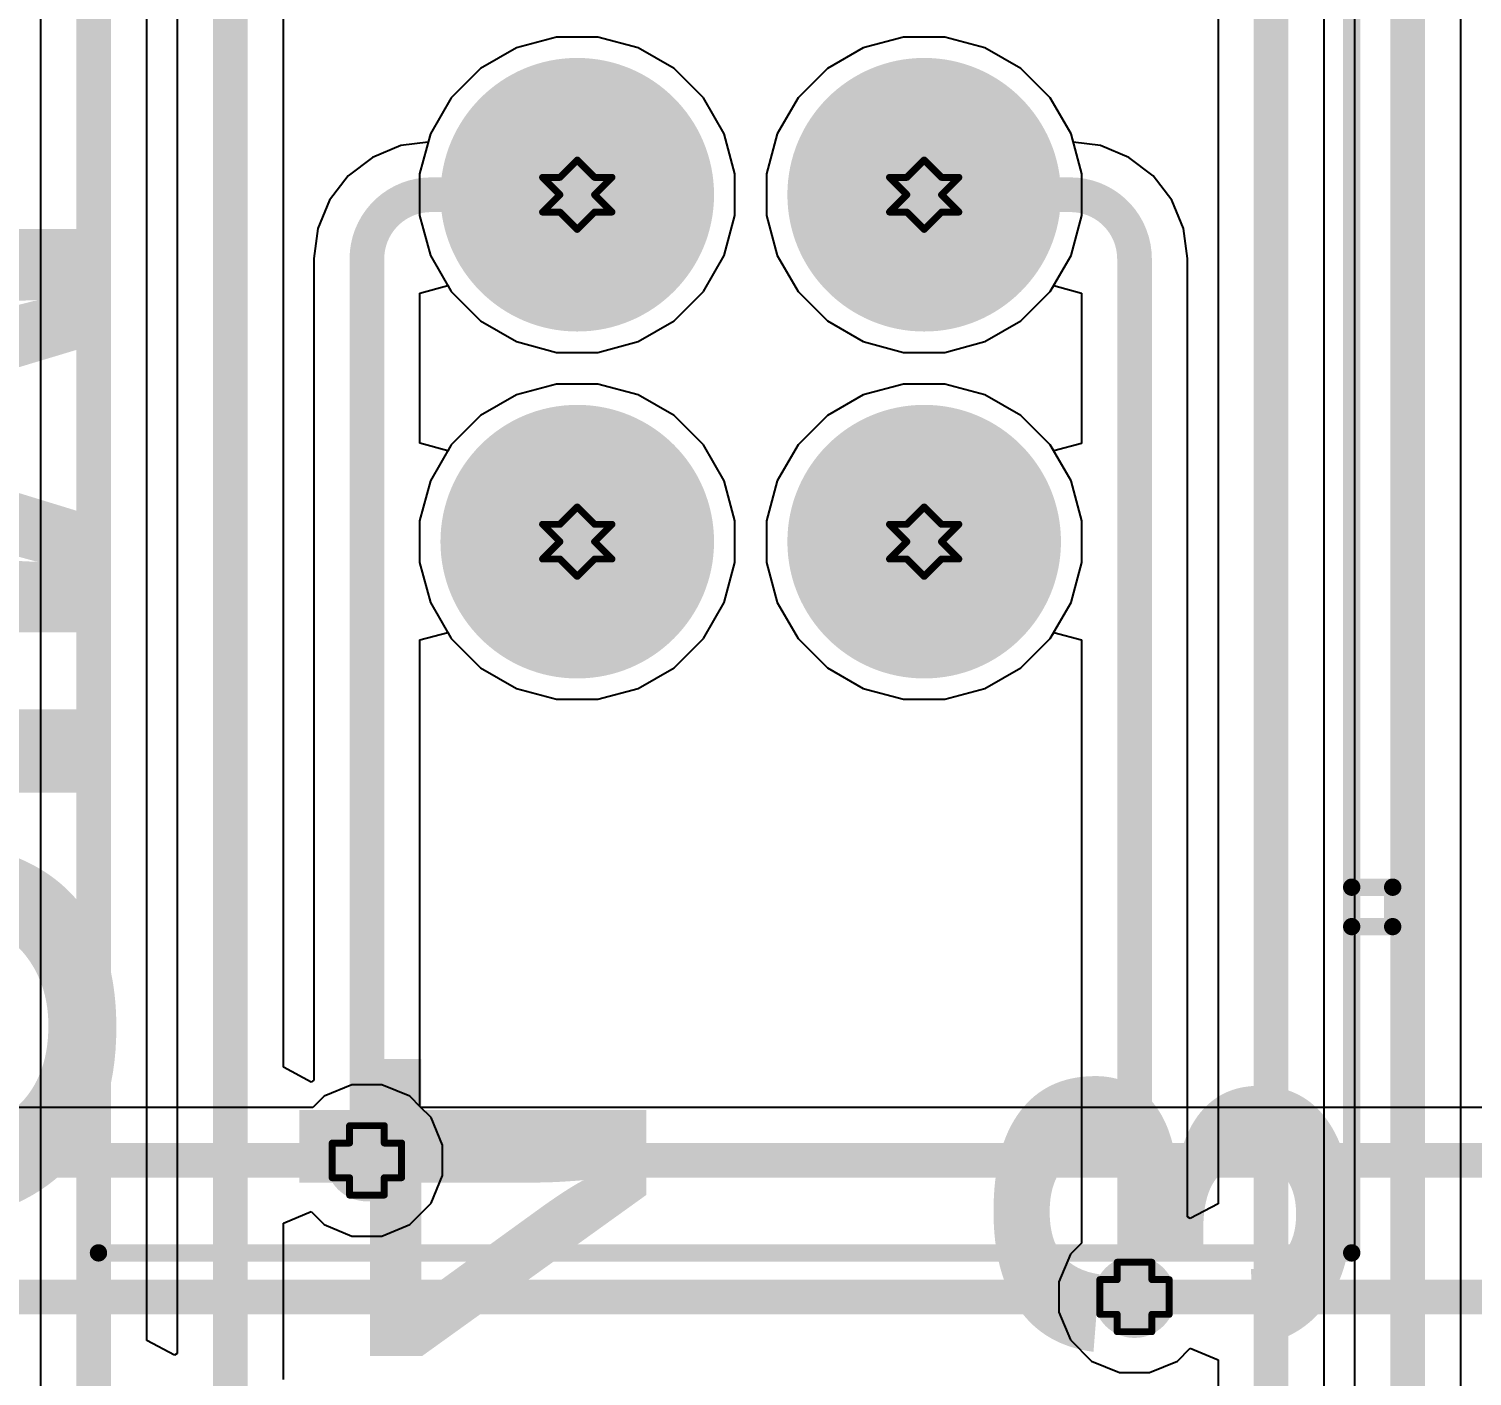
# Model space of a CAD drawing. Header units: inches. Extents: x -0.1 to 10.2, y 0 to 6.5.
# Drawn here: x 3.1065 to 3.5225, y 1.3748 to 1.7632 of the extents above; entities that cross this region are included whole.
import ezdxf

# ---------------------------------------------------------------- set-up
doc = ezdxf.new("R2010")
doc.units = ezdxf.units.IN
doc.header["$MEASUREMENT"] = 0
for name, color, linetype in [('Bottom Layer', 5, 'Continuous'), ('Bottom Overlay', 54, 'Continuous'), ('Bottom Solder', 6, 'Continuous'), ('Drill Drawing', 1, 'Continuous'), ('Multi-Layer', 9, 'Continuous'), ('Pad Holes', 156, 'Continuous'), ('Top Layer', 1, 'Continuous'), ('Top Solder', 216, 'Continuous'), ('Via Holes', 16, 'Continuous')]:
    doc.layers.add(name, color=color, linetype=linetype)
doc.styles.add('Arial Black_Bold', font='', dxfattribs={"height": 0.2})
doc.styles.add('Arial_Bold', font='', dxfattribs={"height": 0.2})
doc.styles.get('Arial Black_Bold').set_extended_font_data('Arial Black', bold=True)
doc.styles.get('Arial_Bold').set_extended_font_data('Arial', bold=True)

# ---------------------------------------------------------------- blocks, each defined once
blk = doc.blocks.new('X9555WV_2_12_6TV01_B_54')
at = {"layer": 'Bottom Layer'}
h = blk.add_hatch(color=5, dxfattribs=at)
edge = h.paths.add_edge_path()
edge.add_arc((0.45, 0.05), 0.03543, 0, 360)
h = blk.add_hatch(color=5, dxfattribs=at)
edge = h.paths.add_edge_path()
edge.add_arc((0.55, 0.05), 0.03543, 0, 360)
h = blk.add_hatch(color=5, dxfattribs=at)
edge = h.paths.add_edge_path()
edge.add_arc((0.45, -0.05), 0.03543, 0, 360)
h = blk.add_hatch(color=5, dxfattribs=at)
edge = h.paths.add_edge_path()
edge.add_arc((0.55, -0.05), 0.03543, 0, 360)
at = {"layer": 'Bottom Solder'}
h = blk.add_hatch(color=6, dxfattribs=at)
edge = h.paths.add_edge_path()
edge.add_arc((0.45, 0.05), 0.03943, 0, 360)
h = blk.add_hatch(color=6, dxfattribs=at)
edge = h.paths.add_edge_path()
edge.add_arc((0.55, 0.05), 0.03943, 0, 360)
h = blk.add_hatch(color=6, dxfattribs=at)
edge = h.paths.add_edge_path()
edge.add_arc((0.45, -0.05), 0.03943, 0, 360)
h = blk.add_hatch(color=6, dxfattribs=at)
edge = h.paths.add_edge_path()
edge.add_arc((0.55, -0.05), 0.03943, 0, 360)
at = {"layer": 'Multi-Layer'}
h = blk.add_hatch(color=9, dxfattribs=at)
edge = h.paths.add_edge_path()
edge.add_arc((0.45, 0.05), 0.03543, 0, 360)
h = blk.add_hatch(color=9, dxfattribs=at)
edge = h.paths.add_edge_path()
edge.add_arc((0.55, 0.05), 0.03543, 0, 360)
h = blk.add_hatch(color=9, dxfattribs=at)
edge = h.paths.add_edge_path()
edge.add_arc((0.45, -0.05), 0.03543, 0, 360)
h = blk.add_hatch(color=9, dxfattribs=at)
edge = h.paths.add_edge_path()
edge.add_arc((0.55, -0.05), 0.03543, 0, 360)
at = {"layer": 'Pad Holes'}
h = blk.add_hatch(color=7, dxfattribs=at)
edge = h.paths.add_edge_path()
edge.add_arc((0.45, 0.05), 0.02165, 0, 360)
h = blk.add_hatch(color=7, dxfattribs=at)
edge = h.paths.add_edge_path()
edge.add_arc((0.55, 0.05), 0.02165, 0, 360)
h = blk.add_hatch(color=7, dxfattribs=at)
edge = h.paths.add_edge_path()
edge.add_arc((0.45, -0.05), 0.02165, 0, 360)
h = blk.add_hatch(color=7, dxfattribs=at)
edge = h.paths.add_edge_path()
edge.add_arc((0.55, -0.05), 0.02165, 0, 360)
at = {"layer": 'Top Layer'}
h = blk.add_hatch(color=1, dxfattribs=at)
edge = h.paths.add_edge_path()
edge.add_arc((0.45, 0.05), 0.03543, 0, 360)
h = blk.add_hatch(color=1, dxfattribs=at)
edge = h.paths.add_edge_path()
edge.add_arc((0.55, 0.05), 0.03543, 0, 360)
h = blk.add_hatch(color=1, dxfattribs=at)
edge = h.paths.add_edge_path()
edge.add_arc((0.45, -0.05), 0.03543, 0, 360)
h = blk.add_hatch(color=1, dxfattribs=at)
edge = h.paths.add_edge_path()
edge.add_arc((0.55, -0.05), 0.03543, 0, 360)
at = {"layer": 'Top Solder'}
h = blk.add_hatch(color=216, dxfattribs=at)
edge = h.paths.add_edge_path()
edge.add_arc((0.45, 0.05), 0.03943, 0, 360)
h = blk.add_hatch(color=216, dxfattribs=at)
edge = h.paths.add_edge_path()
edge.add_arc((0.55, 0.05), 0.03943, 0, 360)
h = blk.add_hatch(color=216, dxfattribs=at)
edge = h.paths.add_edge_path()
edge.add_arc((0.45, -0.05), 0.03943, 0, 360)
h = blk.add_hatch(color=216, dxfattribs=at)
edge = h.paths.add_edge_path()
edge.add_arc((0.55, -0.05), 0.03943, 0, 360)
at = {"layer": 'Bottom Overlay'}
for points in [[(0.6496, 0.17323, 0.005, 0.005, 0), (0.6496, 0.18504, 0.005, 0.005, 0)], [(0.66097, 0.18504, 0.005, 0.005, 0), (0.6496, 0.18504, 0.005, 0.005, 0)], [(0.66097, 0.17323, 0.005, 0.005, 0), (0.66097, 0.18504, 0.005, 0.005, 0)], [(0.755, 0.17323, 0.005, 0.005, 0), (-0.755, 0.17323, 0.005, 0.005, 0)], [(0.755, -0.188, 0.005, 0.005, 0), (0.755, 0.17323, 0.005, 0.005, 0)], [(0.755, -0.188, 0.005, 0.005, 0), (-0.755, -0.188, 0.005, 0.005, 0)]]:
    blk.add_lwpolyline(points, format="xyseb", dxfattribs=at)
for points in [[(0.64835, 0.18504, 0.0025, 0.0025, 1), (0.65085, 0.18504, 0.0025, 0.0025, 1)], [(0.64835, 0.18504, 0.0025, 0.0025, 1), (0.65085, 0.18504, 0.0025, 0.0025, 1)], [(0.65972, 0.18504, 0.0025, 0.0025, 1), (0.66221, 0.18504, 0.0025, 0.0025, 1)], [(0.65972, 0.18504, 0.0025, 0.0025, 1), (0.66221, 0.18504, 0.0025, 0.0025, 1)], [(0.64835, 0.17323, 0.0025, 0.0025, 1), (0.65085, 0.17323, 0.0025, 0.0025, 1)], [(0.65972, 0.17323, 0.0025, 0.0025, 1), (0.66221, 0.17323, 0.0025, 0.0025, 1)], [(0.75375, 0.17323, 0.0025, 0.0025, 1), (0.75625, 0.17323, 0.0025, 0.0025, 1)], [(0.75375, 0.17323, 0.0025, 0.0025, 1), (0.75625, 0.17323, 0.0025, 0.0025, 1)], [(0.75375, -0.188, 0.0025, 0.0025, 1), (0.75625, -0.188, 0.0025, 0.0025, 1)], [(0.75375, -0.188, 0.0025, 0.0025, 1), (0.75625, -0.188, 0.0025, 0.0025, 1)]]:
    blk.add_lwpolyline(points, format="xyseb", close=True, dxfattribs=at)

msp = doc.modelspace()

# ---------------------------------------------------------------- hatches: boundary and pattern name
at = {"layer": 'Bottom Layer'}
h = msp.add_hatch(color=5, dxfattribs=at)
edge = h.paths.add_edge_path()
edge.add_arc((3.20394, 1.43701), 0.01181, 0, 360)
h = msp.add_hatch(color=5, dxfattribs=at)
edge = h.paths.add_edge_path()
edge.add_arc((3.4252, 1.39764), 0.01181, 0, 360)
at = {"layer": 'Top Layer'}
h = msp.add_hatch(color=1, dxfattribs=at)
edge = h.paths.add_edge_path()
edge.add_arc((3.20394, 1.43701), 0.01181, 0, 360)
h = msp.add_hatch(color=1, dxfattribs=at)
edge = h.paths.add_edge_path()
edge.add_arc((3.4252, 1.39764), 0.01181, 0, 360)
at = {"layer": 'Via Holes'}
h = msp.add_hatch(color=7, dxfattribs=at)
edge = h.paths.add_edge_path()
edge.add_arc((3.20394, 1.43701), 0.00591, 0, 360)
h = msp.add_hatch(color=7, dxfattribs=at)
edge = h.paths.add_edge_path()
edge.add_arc((3.4252, 1.39764), 0.00591, 0, 360)

# ---------------------------------------------------------------- linework, layer by layer
at = {"layer": 'Bottom Layer'}
for p, q in [((3.1099, 1.88583), (3.1099, 1.29508)), ((3.14049, 1.38513), (3.14049, 1.88583)), ((3.48864, 1.88583), (3.48864, 1.34576)), ((3.51923, 1.25571), (3.51923, 1.88583)), ((3.14927, 1.78346), (3.14927, 1.38137)), ((3.17986, 1.46387), (3.17986, 1.78346)), ((3.44927, 1.78346), (3.44927, 1.4245)), ((3.47986, 1.342), (3.47986, 1.78346)), ((3.25858, 1.76079), (3.24703, 1.75769)), ((3.27054, 1.76079), (3.25858, 1.76079)), ((3.2821, 1.75769), (3.27054, 1.76079)), ((3.35858, 1.76079), (3.34703, 1.75769)), ((3.37054, 1.76079), (3.35858, 1.76079)), ((3.3821, 1.75769), (3.37054, 1.76079)), ((3.24703, 1.75769), (3.23667, 1.75171)), ((3.29246, 1.75171), (3.2821, 1.75769)), ((3.34703, 1.75769), (3.33667, 1.75171)), ((3.39246, 1.75171), (3.3821, 1.75769)), ((3.23667, 1.75171), (3.22821, 1.74325)), ((3.30092, 1.74325), (3.29246, 1.75171)), ((3.33667, 1.75171), (3.32821, 1.74325)), ((3.40092, 1.74325), (3.39246, 1.75171)), ((3.22821, 1.74325), (3.22223, 1.73289)), ((3.3069, 1.73289), (3.30092, 1.74325)), ((3.32821, 1.74325), (3.32223, 1.73289)), ((3.4069, 1.73289), (3.40092, 1.74325)), ((3.22223, 1.73289), (3.22159, 1.73053)), ((3.31, 1.72134), (3.3069, 1.73289)), ((3.32223, 1.73289), (3.31913, 1.72134)), ((3.40753, 1.73053), (3.4069, 1.73289)), ((3.21369, 1.72949), (3.20554, 1.72612)), ((3.22159, 1.73053), (3.21369, 1.72949)), ((3.41544, 1.72949), (3.40753, 1.73053)), ((3.42359, 1.72612), (3.41544, 1.72949)), ((3.20554, 1.72612), (3.19855, 1.72075)), ((3.43059, 1.72075), (3.42359, 1.72612)), ((3.19855, 1.72075), (3.19317, 1.71375)), ((3.31, 1.70937), (3.31, 1.72134)), ((3.31913, 1.72134), (3.31913, 1.70937)), ((3.43596, 1.71375), (3.43059, 1.72075)), ((3.19317, 1.71375), (3.1898, 1.7056)), ((3.43933, 1.7056), (3.43596, 1.71375)), ((3.3069, 1.69782), (3.31, 1.70937)), ((3.31913, 1.70937), (3.32223, 1.69782)), ((3.1898, 1.7056), (3.18866, 1.69692)), ((3.44048, 1.69692), (3.43933, 1.7056)), ((3.30092, 1.68746), (3.3069, 1.69782)), ((3.32223, 1.69782), (3.32821, 1.68746)), ((3.18866, 1.69692), (3.18864, 1.69685)), ((3.18864, 1.69685), (3.18864, 1.69685)), ((3.18864, 1.69685), (3.18864, 1.69685)), ((3.18864, 1.69685), (3.18864, 1.46011)), ((3.44049, 1.69685), (3.44048, 1.69692)), ((3.44049, 1.42074), (3.44049, 1.69685)), ((3.44049, 1.69685), (3.44049, 1.69685)), ((3.44049, 1.69685), (3.44049, 1.69685)), ((3.21923, 1.68701), (3.22723, 1.68915)), ((3.22723, 1.68915), (3.22821, 1.68746)), ((3.40092, 1.68746), (3.4019, 1.68916)), ((3.4019, 1.68916), (3.4099, 1.68702)), ((3.21923, 1.6437), (3.21923, 1.68701)), ((3.22821, 1.68746), (3.23667, 1.679)), ((3.29246, 1.679), (3.30092, 1.68746)), ((3.32821, 1.68746), (3.33667, 1.679)), ((3.39246, 1.679), (3.40092, 1.68746)), ((3.4099, 1.68702), (3.4099, 1.64369)), ((3.23667, 1.679), (3.24703, 1.67302)), ((3.2821, 1.67302), (3.29246, 1.679)), ((3.33667, 1.679), (3.34703, 1.67302)), ((3.3821, 1.67302), (3.39246, 1.679)), ((3.24703, 1.67302), (3.25858, 1.66992)), ((3.27054, 1.66992), (3.2821, 1.67302)), ((3.34703, 1.67302), (3.35858, 1.66992)), ((3.37054, 1.66992), (3.3821, 1.67302)), ((3.25858, 1.66992), (3.27054, 1.66992)), ((3.35858, 1.66992), (3.37054, 1.66992)), ((3.25858, 1.66079), (3.24703, 1.65769)), ((3.27054, 1.66079), (3.25858, 1.66079)), ((3.2821, 1.65769), (3.27054, 1.66079)), ((3.35858, 1.66079), (3.34703, 1.65769)), ((3.37054, 1.66079), (3.35858, 1.66079)), ((3.3821, 1.65769), (3.37054, 1.66079)), ((3.24703, 1.65769), (3.23667, 1.65171)), ((3.29246, 1.65171), (3.2821, 1.65769)), ((3.34703, 1.65769), (3.33667, 1.65171)), ((3.39246, 1.65171), (3.3821, 1.65769)), ((3.23667, 1.65171), (3.22821, 1.64325)), ((3.30092, 1.64325), (3.29246, 1.65171)), ((3.33667, 1.65171), (3.32821, 1.64325)), ((3.40092, 1.64325), (3.39246, 1.65171)), ((3.22723, 1.64156), (3.21923, 1.6437)), ((3.22821, 1.64325), (3.22723, 1.64156)), ((3.3069, 1.63289), (3.30092, 1.64325)), ((3.32821, 1.64325), (3.32223, 1.63289)), ((3.4019, 1.64155), (3.40092, 1.64325)), ((3.4099, 1.64369), (3.4019, 1.64155)), ((3.31, 1.62134), (3.3069, 1.63289)), ((3.32223, 1.63289), (3.31913, 1.62134)), ((3.31, 1.60937), (3.31, 1.62134)), ((3.31913, 1.62134), (3.31913, 1.60937)), ((3.3069, 1.59782), (3.31, 1.60937)), ((3.31913, 1.60937), (3.32223, 1.59782)), ((3.30092, 1.58746), (3.3069, 1.59782)), ((3.32223, 1.59782), (3.32821, 1.58746)), ((3.21923, 1.58701), (3.22723, 1.58915)), ((3.22723, 1.58915), (3.22821, 1.58746)), ((3.40092, 1.58746), (3.4019, 1.58916)), ((3.4019, 1.58916), (3.4099, 1.58702)), ((3.21923, 1.45256), (3.21923, 1.58701)), ((3.22821, 1.58746), (3.23667, 1.579)), ((3.29246, 1.579), (3.30092, 1.58746)), ((3.32821, 1.58746), (3.33667, 1.579)), ((3.39246, 1.579), (3.40092, 1.58746)), ((3.4099, 1.58702), (3.4099, 1.41319)), ((3.23667, 1.579), (3.24703, 1.57302)), ((3.2821, 1.57302), (3.29246, 1.579)), ((3.33667, 1.579), (3.34703, 1.57302)), ((3.3821, 1.57302), (3.39246, 1.579)), ((3.24703, 1.57302), (3.25858, 1.56992)), ((3.27054, 1.56992), (3.2821, 1.57302)), ((3.34703, 1.57302), (3.35858, 1.56992)), ((3.37054, 1.56992), (3.3821, 1.57302)), ((3.25858, 1.56992), (3.27054, 1.56992)), ((3.35858, 1.56992), (3.37054, 1.56992)), ((3.18786, 1.45959), (3.17986, 1.46387)), ((3.18864, 1.46011), (3.18786, 1.45959)), ((3.22243, 1.44936), (3.21923, 1.45256)), ((3.22575, 1.44135), (3.22243, 1.44936)), ((3.22575, 1.43267), (3.22575, 1.44135)), ((3.22243, 1.42465), (3.22575, 1.43267)), ((3.21629, 1.41852), (3.22243, 1.42465)), ((3.44927, 1.4245), (3.44127, 1.42022)), ((3.17986, 1.41892), (3.18786, 1.42224)), ((3.17986, 1.37382), (3.17986, 1.41892)), ((3.18786, 1.42224), (3.19158, 1.41852)), ((3.44127, 1.42022), (3.44049, 1.42074)), ((3.19158, 1.41852), (3.1996, 1.4152)), ((3.1996, 1.4152), (3.20828, 1.4152)), ((3.20828, 1.4152), (3.21629, 1.41852)), ((3.4099, 1.41319), (3.40671, 1.40999)), ((3.40671, 1.40999), (3.40339, 1.40198)), ((3.40339, 1.40198), (3.40339, 1.3933)), ((3.40339, 1.3933), (3.40671, 1.38528)), ((3.14849, 1.38085), (3.14049, 1.38513)), ((3.14927, 1.38137), (3.14849, 1.38085)), ((3.40671, 1.38528), (3.41284, 1.37915)), ((3.43755, 1.37915), (3.44127, 1.38287)), ((3.44127, 1.38287), (3.44927, 1.37955)), ((3.41284, 1.37915), (3.42086, 1.37583)), ((3.42954, 1.37583), (3.43755, 1.37915)), ((3.44927, 1.37955), (3.44927, 1.33445)), ((3.42086, 1.37583), (3.42954, 1.37583))]:
    msp.add_line(p, q, dxfattribs=at)
for points in [[(3.1252, 1.27953, 0.01, 0.01, 0), (3.1252, 1.88583, 0.01, 0.01, 0)], [(3.50394, 1.24016, 0.01, 0.01, 0), (3.50394, 1.88583, 0.01, 0.01, 0)], [(3.16457, 1.35827, 0.01, 0.01, 0), (3.16457, 1.78346, 0.01, 0.01, 0)], [(3.46457, 1.3189, 0.01, 0.01, 0), (3.46457, 1.78346, 0.01, 0.01, 0)], [(3.20394, 1.69685, 0.01, 0.01, -0.414214), (3.22244, 1.71535, 0.01, 0.01, 0)], [(3.22244, 1.71535, 0.01, 0.01, 0), (3.26457, 1.71535, 0.01, 0.01, 0)], [(3.36457, 1.71535, 0.01, 0.01, 0), (3.40669, 1.71535, 0.01, 0.01, 0)], [(3.40669, 1.71535, 0.01, 0.01, -0.414214), (3.4252, 1.69685, 0.01, 0.01, 0)], [(3.20394, 1.43701, 0.01, 0.01, 0), (3.20394, 1.69685, 0.01, 0.01, 0)], [(3.4252, 1.39764, 0.01, 0.01, 0), (3.4252, 1.69685, 0.01, 0.01, 0)]]:
    msp.add_lwpolyline(points, format="xyseb", dxfattribs=at)
for points in [[(3.21994, 1.71535, 0.005, 0.005, 1), (3.22494, 1.71535, 0.005, 0.005, 1)], [(3.21994, 1.71535, 0.005, 0.005, 1), (3.22494, 1.71535, 0.005, 0.005, 1)], [(3.26207, 1.71535, 0.005, 0.005, 1), (3.26707, 1.71535, 0.005, 0.005, 1)], [(3.36207, 1.71535, 0.005, 0.005, 1), (3.36707, 1.71535, 0.005, 0.005, 1)], [(3.40419, 1.71535, 0.005, 0.005, 1), (3.40919, 1.71535, 0.005, 0.005, 1)], [(3.40419, 1.71535, 0.005, 0.005, 1), (3.40919, 1.71535, 0.005, 0.005, 1)], [(3.20144, 1.69685, 0.005, 0.005, 1), (3.20644, 1.69685, 0.005, 0.005, 1)], [(3.20144, 1.69685, 0.005, 0.005, 1), (3.20644, 1.69685, 0.005, 0.005, 1)], [(3.4227, 1.69685, 0.005, 0.005, 1), (3.4277, 1.69685, 0.005, 0.005, 1)], [(3.4227, 1.69685, 0.005, 0.005, 1), (3.4277, 1.69685, 0.005, 0.005, 1)], [(3.20144, 1.43701, 0.005, 0.005, 1), (3.20644, 1.43701, 0.005, 0.005, 1)], [(3.4227, 1.39764, 0.005, 0.005, 1), (3.4277, 1.39764, 0.005, 0.005, 1)]]:
    msp.add_lwpolyline(points, format="xyseb", close=True, dxfattribs=at)
at = {"layer": 'Drill Drawing'}
for points in [[(3.25957, 1.72035, 0.002, 0.002, 0), (3.26457, 1.72535, 0.002, 0.002, 0)], [(3.26457, 1.72535, 0.002, 0.002, 0), (3.26957, 1.72035, 0.002, 0.002, 0)], [(3.35957, 1.72035, 0.002, 0.002, 0), (3.36457, 1.72535, 0.002, 0.002, 0)], [(3.36457, 1.72535, 0.002, 0.002, 0), (3.36957, 1.72035, 0.002, 0.002, 0)], [(3.25457, 1.72035, 0.002, 0.002, 0), (3.25957, 1.71535, 0.002, 0.002, 0)], [(3.25457, 1.72035, 0.002, 0.002, 0), (3.25957, 1.72035, 0.002, 0.002, 0)], [(3.26957, 1.72035, 0.002, 0.002, 0), (3.27457, 1.72035, 0.002, 0.002, 0)], [(3.26957, 1.71535, 0.002, 0.002, 0), (3.27457, 1.72035, 0.002, 0.002, 0)], [(3.35457, 1.72035, 0.002, 0.002, 0), (3.35957, 1.71535, 0.002, 0.002, 0)], [(3.35457, 1.72035, 0.002, 0.002, 0), (3.35957, 1.72035, 0.002, 0.002, 0)], [(3.36957, 1.72035, 0.002, 0.002, 0), (3.37457, 1.72035, 0.002, 0.002, 0)], [(3.36957, 1.71535, 0.002, 0.002, 0), (3.37457, 1.72035, 0.002, 0.002, 0)], [(3.25457, 1.71035, 0.002, 0.002, 0), (3.25957, 1.71535, 0.002, 0.002, 0)], [(3.26957, 1.71535, 0.002, 0.002, 0), (3.27457, 1.71035, 0.002, 0.002, 0)], [(3.35457, 1.71035, 0.002, 0.002, 0), (3.35957, 1.71535, 0.002, 0.002, 0)], [(3.36957, 1.71535, 0.002, 0.002, 0), (3.37457, 1.71035, 0.002, 0.002, 0)], [(3.25457, 1.71035, 0.002, 0.002, 0), (3.25957, 1.71035, 0.002, 0.002, 0)], [(3.25957, 1.71035, 0.002, 0.002, 0), (3.26457, 1.70535, 0.002, 0.002, 0)], [(3.26457, 1.70535, 0.002, 0.002, 0), (3.26957, 1.71035, 0.002, 0.002, 0)], [(3.26957, 1.71035, 0.002, 0.002, 0), (3.27457, 1.71035, 0.002, 0.002, 0)], [(3.35457, 1.71035, 0.002, 0.002, 0), (3.35957, 1.71035, 0.002, 0.002, 0)], [(3.35957, 1.71035, 0.002, 0.002, 0), (3.36457, 1.70535, 0.002, 0.002, 0)], [(3.36457, 1.70535, 0.002, 0.002, 0), (3.36957, 1.71035, 0.002, 0.002, 0)], [(3.36957, 1.71035, 0.002, 0.002, 0), (3.37457, 1.71035, 0.002, 0.002, 0)], [(3.25957, 1.62035, 0.002, 0.002, 0), (3.26457, 1.62535, 0.002, 0.002, 0)], [(3.26457, 1.62535, 0.002, 0.002, 0), (3.26957, 1.62035, 0.002, 0.002, 0)], [(3.35957, 1.62035, 0.002, 0.002, 0), (3.36457, 1.62535, 0.002, 0.002, 0)], [(3.36457, 1.62535, 0.002, 0.002, 0), (3.36957, 1.62035, 0.002, 0.002, 0)], [(3.25457, 1.62035, 0.002, 0.002, 0), (3.25957, 1.61535, 0.002, 0.002, 0)], [(3.25457, 1.62035, 0.002, 0.002, 0), (3.25957, 1.62035, 0.002, 0.002, 0)], [(3.26957, 1.62035, 0.002, 0.002, 0), (3.27457, 1.62035, 0.002, 0.002, 0)], [(3.26957, 1.61535, 0.002, 0.002, 0), (3.27457, 1.62035, 0.002, 0.002, 0)], [(3.35457, 1.62035, 0.002, 0.002, 0), (3.35957, 1.61535, 0.002, 0.002, 0)], [(3.35457, 1.62035, 0.002, 0.002, 0), (3.35957, 1.62035, 0.002, 0.002, 0)], [(3.36957, 1.62035, 0.002, 0.002, 0), (3.37457, 1.62035, 0.002, 0.002, 0)], [(3.36957, 1.61535, 0.002, 0.002, 0), (3.37457, 1.62035, 0.002, 0.002, 0)], [(3.25457, 1.61035, 0.002, 0.002, 0), (3.25957, 1.61535, 0.002, 0.002, 0)], [(3.26957, 1.61535, 0.002, 0.002, 0), (3.27457, 1.61035, 0.002, 0.002, 0)], [(3.35457, 1.61035, 0.002, 0.002, 0), (3.35957, 1.61535, 0.002, 0.002, 0)], [(3.36957, 1.61535, 0.002, 0.002, 0), (3.37457, 1.61035, 0.002, 0.002, 0)], [(3.25457, 1.61035, 0.002, 0.002, 0), (3.25957, 1.61035, 0.002, 0.002, 0)], [(3.25957, 1.61035, 0.002, 0.002, 0), (3.26457, 1.60535, 0.002, 0.002, 0)], [(3.26457, 1.60535, 0.002, 0.002, 0), (3.26957, 1.61035, 0.002, 0.002, 0)], [(3.26957, 1.61035, 0.002, 0.002, 0), (3.27457, 1.61035, 0.002, 0.002, 0)], [(3.35457, 1.61035, 0.002, 0.002, 0), (3.35957, 1.61035, 0.002, 0.002, 0)], [(3.35957, 1.61035, 0.002, 0.002, 0), (3.36457, 1.60535, 0.002, 0.002, 0)], [(3.36457, 1.60535, 0.002, 0.002, 0), (3.36957, 1.61035, 0.002, 0.002, 0)], [(3.36957, 1.61035, 0.002, 0.002, 0), (3.37457, 1.61035, 0.002, 0.002, 0)], [(3.19894, 1.44201, 0.002, 0.002, 0), (3.19894, 1.44701, 0.002, 0.002, 0)], [(3.19894, 1.44701, 0.002, 0.002, 0), (3.20894, 1.44701, 0.002, 0.002, 0)], [(3.20894, 1.44201, 0.002, 0.002, 0), (3.20894, 1.44701, 0.002, 0.002, 0)], [(3.19394, 1.43201, 0.002, 0.002, 0), (3.19394, 1.44201, 0.002, 0.002, 0)], [(3.19394, 1.44201, 0.002, 0.002, 0), (3.19894, 1.44201, 0.002, 0.002, 0)], [(3.20894, 1.44201, 0.002, 0.002, 0), (3.21394, 1.44201, 0.002, 0.002, 0)], [(3.21394, 1.43201, 0.002, 0.002, 0), (3.21394, 1.44201, 0.002, 0.002, 0)], [(3.19394, 1.43201, 0.002, 0.002, 0), (3.19894, 1.43201, 0.002, 0.002, 0)], [(3.19894, 1.42701, 0.002, 0.002, 0), (3.19894, 1.43201, 0.002, 0.002, 0)], [(3.20894, 1.43201, 0.002, 0.002, 0), (3.21394, 1.43201, 0.002, 0.002, 0)], [(3.20894, 1.42701, 0.002, 0.002, 0), (3.20894, 1.43201, 0.002, 0.002, 0)], [(3.19894, 1.42701, 0.002, 0.002, 0), (3.20894, 1.42701, 0.002, 0.002, 0)], [(3.4202, 1.40264, 0.002, 0.002, 0), (3.4202, 1.40764, 0.002, 0.002, 0)], [(3.4202, 1.40764, 0.002, 0.002, 0), (3.4302, 1.40764, 0.002, 0.002, 0)], [(3.4302, 1.40264, 0.002, 0.002, 0), (3.4302, 1.40764, 0.002, 0.002, 0)], [(3.4152, 1.39264, 0.002, 0.002, 0), (3.4152, 1.40264, 0.002, 0.002, 0)], [(3.4152, 1.40264, 0.002, 0.002, 0), (3.4202, 1.40264, 0.002, 0.002, 0)], [(3.4302, 1.40264, 0.002, 0.002, 0), (3.4352, 1.40264, 0.002, 0.002, 0)], [(3.4352, 1.39264, 0.002, 0.002, 0), (3.4352, 1.40264, 0.002, 0.002, 0)], [(3.4152, 1.39264, 0.002, 0.002, 0), (3.4202, 1.39264, 0.002, 0.002, 0)], [(3.4202, 1.38764, 0.002, 0.002, 0), (3.4202, 1.39264, 0.002, 0.002, 0)], [(3.4302, 1.39264, 0.002, 0.002, 0), (3.4352, 1.39264, 0.002, 0.002, 0)], [(3.4302, 1.38764, 0.002, 0.002, 0), (3.4302, 1.39264, 0.002, 0.002, 0)], [(3.4202, 1.38764, 0.002, 0.002, 0), (3.4302, 1.38764, 0.002, 0.002, 0)]]:
    msp.add_lwpolyline(points, format="xyseb", dxfattribs=at)
for points in [[(3.26407, 1.72535, 0.001, 0.001, 1), (3.26507, 1.72535, 0.001, 0.001, 1)], [(3.26407, 1.72535, 0.001, 0.001, 1), (3.26507, 1.72535, 0.001, 0.001, 1)], [(3.36407, 1.72535, 0.001, 0.001, 1), (3.36507, 1.72535, 0.001, 0.001, 1)], [(3.36407, 1.72535, 0.001, 0.001, 1), (3.36507, 1.72535, 0.001, 0.001, 1)], [(3.25407, 1.72035, 0.001, 0.001, 1), (3.25507, 1.72035, 0.001, 0.001, 1)], [(3.25407, 1.72035, 0.001, 0.001, 1), (3.25507, 1.72035, 0.001, 0.001, 1)], [(3.25907, 1.72035, 0.001, 0.001, 1), (3.26007, 1.72035, 0.001, 0.001, 1)], [(3.25907, 1.72035, 0.001, 0.001, 1), (3.26007, 1.72035, 0.001, 0.001, 1)], [(3.26907, 1.72035, 0.001, 0.001, 1), (3.27007, 1.72035, 0.001, 0.001, 1)], [(3.26907, 1.72035, 0.001, 0.001, 1), (3.27007, 1.72035, 0.001, 0.001, 1)], [(3.27407, 1.72035, 0.001, 0.001, 1), (3.27507, 1.72035, 0.001, 0.001, 1)], [(3.27407, 1.72035, 0.001, 0.001, 1), (3.27507, 1.72035, 0.001, 0.001, 1)], [(3.35407, 1.72035, 0.001, 0.001, 1), (3.35507, 1.72035, 0.001, 0.001, 1)], [(3.35407, 1.72035, 0.001, 0.001, 1), (3.35507, 1.72035, 0.001, 0.001, 1)], [(3.35907, 1.72035, 0.001, 0.001, 1), (3.36007, 1.72035, 0.001, 0.001, 1)], [(3.35907, 1.72035, 0.001, 0.001, 1), (3.36007, 1.72035, 0.001, 0.001, 1)], [(3.36907, 1.72035, 0.001, 0.001, 1), (3.37007, 1.72035, 0.001, 0.001, 1)], [(3.36907, 1.72035, 0.001, 0.001, 1), (3.37007, 1.72035, 0.001, 0.001, 1)], [(3.37407, 1.72035, 0.001, 0.001, 1), (3.37507, 1.72035, 0.001, 0.001, 1)], [(3.37407, 1.72035, 0.001, 0.001, 1), (3.37507, 1.72035, 0.001, 0.001, 1)], [(3.25907, 1.71535, 0.001, 0.001, 1), (3.26007, 1.71535, 0.001, 0.001, 1)], [(3.25907, 1.71535, 0.001, 0.001, 1), (3.26007, 1.71535, 0.001, 0.001, 1)], [(3.26907, 1.71535, 0.001, 0.001, 1), (3.27007, 1.71535, 0.001, 0.001, 1)], [(3.26907, 1.71535, 0.001, 0.001, 1), (3.27007, 1.71535, 0.001, 0.001, 1)], [(3.35907, 1.71535, 0.001, 0.001, 1), (3.36007, 1.71535, 0.001, 0.001, 1)], [(3.35907, 1.71535, 0.001, 0.001, 1), (3.36007, 1.71535, 0.001, 0.001, 1)], [(3.36907, 1.71535, 0.001, 0.001, 1), (3.37007, 1.71535, 0.001, 0.001, 1)], [(3.36907, 1.71535, 0.001, 0.001, 1), (3.37007, 1.71535, 0.001, 0.001, 1)], [(3.25407, 1.71035, 0.001, 0.001, 1), (3.25507, 1.71035, 0.001, 0.001, 1)], [(3.25407, 1.71035, 0.001, 0.001, 1), (3.25507, 1.71035, 0.001, 0.001, 1)], [(3.25907, 1.71035, 0.001, 0.001, 1), (3.26007, 1.71035, 0.001, 0.001, 1)], [(3.25907, 1.71035, 0.001, 0.001, 1), (3.26007, 1.71035, 0.001, 0.001, 1)], [(3.26907, 1.71035, 0.001, 0.001, 1), (3.27007, 1.71035, 0.001, 0.001, 1)], [(3.26907, 1.71035, 0.001, 0.001, 1), (3.27007, 1.71035, 0.001, 0.001, 1)], [(3.27407, 1.71035, 0.001, 0.001, 1), (3.27507, 1.71035, 0.001, 0.001, 1)], [(3.27407, 1.71035, 0.001, 0.001, 1), (3.27507, 1.71035, 0.001, 0.001, 1)], [(3.35407, 1.71035, 0.001, 0.001, 1), (3.35507, 1.71035, 0.001, 0.001, 1)], [(3.35407, 1.71035, 0.001, 0.001, 1), (3.35507, 1.71035, 0.001, 0.001, 1)], [(3.35907, 1.71035, 0.001, 0.001, 1), (3.36007, 1.71035, 0.001, 0.001, 1)], [(3.35907, 1.71035, 0.001, 0.001, 1), (3.36007, 1.71035, 0.001, 0.001, 1)], [(3.36907, 1.71035, 0.001, 0.001, 1), (3.37007, 1.71035, 0.001, 0.001, 1)], [(3.36907, 1.71035, 0.001, 0.001, 1), (3.37007, 1.71035, 0.001, 0.001, 1)], [(3.37407, 1.71035, 0.001, 0.001, 1), (3.37507, 1.71035, 0.001, 0.001, 1)], [(3.37407, 1.71035, 0.001, 0.001, 1), (3.37507, 1.71035, 0.001, 0.001, 1)], [(3.26407, 1.70535, 0.001, 0.001, 1), (3.26507, 1.70535, 0.001, 0.001, 1)], [(3.26407, 1.70535, 0.001, 0.001, 1), (3.26507, 1.70535, 0.001, 0.001, 1)], [(3.36407, 1.70535, 0.001, 0.001, 1), (3.36507, 1.70535, 0.001, 0.001, 1)], [(3.36407, 1.70535, 0.001, 0.001, 1), (3.36507, 1.70535, 0.001, 0.001, 1)], [(3.26407, 1.62535, 0.001, 0.001, 1), (3.26507, 1.62535, 0.001, 0.001, 1)], [(3.26407, 1.62535, 0.001, 0.001, 1), (3.26507, 1.62535, 0.001, 0.001, 1)], [(3.36407, 1.62535, 0.001, 0.001, 1), (3.36507, 1.62535, 0.001, 0.001, 1)], [(3.36407, 1.62535, 0.001, 0.001, 1), (3.36507, 1.62535, 0.001, 0.001, 1)], [(3.25407, 1.62035, 0.001, 0.001, 1), (3.25507, 1.62035, 0.001, 0.001, 1)], [(3.25407, 1.62035, 0.001, 0.001, 1), (3.25507, 1.62035, 0.001, 0.001, 1)], [(3.25907, 1.62035, 0.001, 0.001, 1), (3.26007, 1.62035, 0.001, 0.001, 1)], [(3.25907, 1.62035, 0.001, 0.001, 1), (3.26007, 1.62035, 0.001, 0.001, 1)], [(3.26907, 1.62035, 0.001, 0.001, 1), (3.27007, 1.62035, 0.001, 0.001, 1)], [(3.26907, 1.62035, 0.001, 0.001, 1), (3.27007, 1.62035, 0.001, 0.001, 1)], [(3.27407, 1.62035, 0.001, 0.001, 1), (3.27507, 1.62035, 0.001, 0.001, 1)], [(3.27407, 1.62035, 0.001, 0.001, 1), (3.27507, 1.62035, 0.001, 0.001, 1)], [(3.35407, 1.62035, 0.001, 0.001, 1), (3.35507, 1.62035, 0.001, 0.001, 1)], [(3.35407, 1.62035, 0.001, 0.001, 1), (3.35507, 1.62035, 0.001, 0.001, 1)], [(3.35907, 1.62035, 0.001, 0.001, 1), (3.36007, 1.62035, 0.001, 0.001, 1)], [(3.35907, 1.62035, 0.001, 0.001, 1), (3.36007, 1.62035, 0.001, 0.001, 1)], [(3.36907, 1.62035, 0.001, 0.001, 1), (3.37007, 1.62035, 0.001, 0.001, 1)], [(3.36907, 1.62035, 0.001, 0.001, 1), (3.37007, 1.62035, 0.001, 0.001, 1)], [(3.37407, 1.62035, 0.001, 0.001, 1), (3.37507, 1.62035, 0.001, 0.001, 1)], [(3.37407, 1.62035, 0.001, 0.001, 1), (3.37507, 1.62035, 0.001, 0.001, 1)], [(3.25907, 1.61535, 0.001, 0.001, 1), (3.26007, 1.61535, 0.001, 0.001, 1)], [(3.25907, 1.61535, 0.001, 0.001, 1), (3.26007, 1.61535, 0.001, 0.001, 1)], [(3.26907, 1.61535, 0.001, 0.001, 1), (3.27007, 1.61535, 0.001, 0.001, 1)], [(3.26907, 1.61535, 0.001, 0.001, 1), (3.27007, 1.61535, 0.001, 0.001, 1)], [(3.35907, 1.61535, 0.001, 0.001, 1), (3.36007, 1.61535, 0.001, 0.001, 1)], [(3.35907, 1.61535, 0.001, 0.001, 1), (3.36007, 1.61535, 0.001, 0.001, 1)], [(3.36907, 1.61535, 0.001, 0.001, 1), (3.37007, 1.61535, 0.001, 0.001, 1)], [(3.36907, 1.61535, 0.001, 0.001, 1), (3.37007, 1.61535, 0.001, 0.001, 1)], [(3.25407, 1.61035, 0.001, 0.001, 1), (3.25507, 1.61035, 0.001, 0.001, 1)], [(3.25407, 1.61035, 0.001, 0.001, 1), (3.25507, 1.61035, 0.001, 0.001, 1)], [(3.25907, 1.61035, 0.001, 0.001, 1), (3.26007, 1.61035, 0.001, 0.001, 1)], [(3.25907, 1.61035, 0.001, 0.001, 1), (3.26007, 1.61035, 0.001, 0.001, 1)], [(3.26907, 1.61035, 0.001, 0.001, 1), (3.27007, 1.61035, 0.001, 0.001, 1)], [(3.26907, 1.61035, 0.001, 0.001, 1), (3.27007, 1.61035, 0.001, 0.001, 1)], [(3.27407, 1.61035, 0.001, 0.001, 1), (3.27507, 1.61035, 0.001, 0.001, 1)], [(3.27407, 1.61035, 0.001, 0.001, 1), (3.27507, 1.61035, 0.001, 0.001, 1)], [(3.35407, 1.61035, 0.001, 0.001, 1), (3.35507, 1.61035, 0.001, 0.001, 1)], [(3.35407, 1.61035, 0.001, 0.001, 1), (3.35507, 1.61035, 0.001, 0.001, 1)], [(3.35907, 1.61035, 0.001, 0.001, 1), (3.36007, 1.61035, 0.001, 0.001, 1)], [(3.35907, 1.61035, 0.001, 0.001, 1), (3.36007, 1.61035, 0.001, 0.001, 1)], [(3.36907, 1.61035, 0.001, 0.001, 1), (3.37007, 1.61035, 0.001, 0.001, 1)], [(3.36907, 1.61035, 0.001, 0.001, 1), (3.37007, 1.61035, 0.001, 0.001, 1)], [(3.37407, 1.61035, 0.001, 0.001, 1), (3.37507, 1.61035, 0.001, 0.001, 1)], [(3.37407, 1.61035, 0.001, 0.001, 1), (3.37507, 1.61035, 0.001, 0.001, 1)], [(3.26407, 1.60535, 0.001, 0.001, 1), (3.26507, 1.60535, 0.001, 0.001, 1)], [(3.26407, 1.60535, 0.001, 0.001, 1), (3.26507, 1.60535, 0.001, 0.001, 1)], [(3.36407, 1.60535, 0.001, 0.001, 1), (3.36507, 1.60535, 0.001, 0.001, 1)], [(3.36407, 1.60535, 0.001, 0.001, 1), (3.36507, 1.60535, 0.001, 0.001, 1)], [(3.19844, 1.44701, 0.001, 0.001, 1), (3.19944, 1.44701, 0.001, 0.001, 1)], [(3.19844, 1.44701, 0.001, 0.001, 1), (3.19944, 1.44701, 0.001, 0.001, 1)], [(3.20844, 1.44701, 0.001, 0.001, 1), (3.20944, 1.44701, 0.001, 0.001, 1)], [(3.20844, 1.44701, 0.001, 0.001, 1), (3.20944, 1.44701, 0.001, 0.001, 1)], [(3.19344, 1.44201, 0.001, 0.001, 1), (3.19444, 1.44201, 0.001, 0.001, 1)], [(3.19344, 1.44201, 0.001, 0.001, 1), (3.19444, 1.44201, 0.001, 0.001, 1)], [(3.19844, 1.44201, 0.001, 0.001, 1), (3.19944, 1.44201, 0.001, 0.001, 1)], [(3.19844, 1.44201, 0.001, 0.001, 1), (3.19944, 1.44201, 0.001, 0.001, 1)], [(3.20844, 1.44201, 0.001, 0.001, 1), (3.20944, 1.44201, 0.001, 0.001, 1)], [(3.20844, 1.44201, 0.001, 0.001, 1), (3.20944, 1.44201, 0.001, 0.001, 1)], [(3.21344, 1.44201, 0.001, 0.001, 1), (3.21444, 1.44201, 0.001, 0.001, 1)], [(3.21344, 1.44201, 0.001, 0.001, 1), (3.21444, 1.44201, 0.001, 0.001, 1)], [(3.19344, 1.43201, 0.001, 0.001, 1), (3.19444, 1.43201, 0.001, 0.001, 1)], [(3.19344, 1.43201, 0.001, 0.001, 1), (3.19444, 1.43201, 0.001, 0.001, 1)], [(3.19844, 1.43201, 0.001, 0.001, 1), (3.19944, 1.43201, 0.001, 0.001, 1)], [(3.19844, 1.43201, 0.001, 0.001, 1), (3.19944, 1.43201, 0.001, 0.001, 1)], [(3.20844, 1.43201, 0.001, 0.001, 1), (3.20944, 1.43201, 0.001, 0.001, 1)], [(3.20844, 1.43201, 0.001, 0.001, 1), (3.20944, 1.43201, 0.001, 0.001, 1)], [(3.21344, 1.43201, 0.001, 0.001, 1), (3.21444, 1.43201, 0.001, 0.001, 1)], [(3.21344, 1.43201, 0.001, 0.001, 1), (3.21444, 1.43201, 0.001, 0.001, 1)], [(3.19844, 1.42701, 0.001, 0.001, 1), (3.19944, 1.42701, 0.001, 0.001, 1)], [(3.19844, 1.42701, 0.001, 0.001, 1), (3.19944, 1.42701, 0.001, 0.001, 1)], [(3.20844, 1.42701, 0.001, 0.001, 1), (3.20944, 1.42701, 0.001, 0.001, 1)], [(3.20844, 1.42701, 0.001, 0.001, 1), (3.20944, 1.42701, 0.001, 0.001, 1)], [(3.4197, 1.40764, 0.001, 0.001, 1), (3.4207, 1.40764, 0.001, 0.001, 1)], [(3.4197, 1.40764, 0.001, 0.001, 1), (3.4207, 1.40764, 0.001, 0.001, 1)], [(3.4297, 1.40764, 0.001, 0.001, 1), (3.4307, 1.40764, 0.001, 0.001, 1)], [(3.4297, 1.40764, 0.001, 0.001, 1), (3.4307, 1.40764, 0.001, 0.001, 1)], [(3.4147, 1.40264, 0.001, 0.001, 1), (3.4157, 1.40264, 0.001, 0.001, 1)], [(3.4147, 1.40264, 0.001, 0.001, 1), (3.4157, 1.40264, 0.001, 0.001, 1)], [(3.4197, 1.40264, 0.001, 0.001, 1), (3.4207, 1.40264, 0.001, 0.001, 1)], [(3.4197, 1.40264, 0.001, 0.001, 1), (3.4207, 1.40264, 0.001, 0.001, 1)], [(3.4297, 1.40264, 0.001, 0.001, 1), (3.4307, 1.40264, 0.001, 0.001, 1)], [(3.4297, 1.40264, 0.001, 0.001, 1), (3.4307, 1.40264, 0.001, 0.001, 1)], [(3.4347, 1.40264, 0.001, 0.001, 1), (3.4357, 1.40264, 0.001, 0.001, 1)], [(3.4347, 1.40264, 0.001, 0.001, 1), (3.4357, 1.40264, 0.001, 0.001, 1)], [(3.4147, 1.39264, 0.001, 0.001, 1), (3.4157, 1.39264, 0.001, 0.001, 1)], [(3.4147, 1.39264, 0.001, 0.001, 1), (3.4157, 1.39264, 0.001, 0.001, 1)], [(3.4197, 1.39264, 0.001, 0.001, 1), (3.4207, 1.39264, 0.001, 0.001, 1)], [(3.4197, 1.39264, 0.001, 0.001, 1), (3.4207, 1.39264, 0.001, 0.001, 1)], [(3.4297, 1.39264, 0.001, 0.001, 1), (3.4307, 1.39264, 0.001, 0.001, 1)], [(3.4297, 1.39264, 0.001, 0.001, 1), (3.4307, 1.39264, 0.001, 0.001, 1)], [(3.4347, 1.39264, 0.001, 0.001, 1), (3.4357, 1.39264, 0.001, 0.001, 1)], [(3.4347, 1.39264, 0.001, 0.001, 1), (3.4357, 1.39264, 0.001, 0.001, 1)], [(3.4197, 1.38764, 0.001, 0.001, 1), (3.4207, 1.38764, 0.001, 0.001, 1)], [(3.4197, 1.38764, 0.001, 0.001, 1), (3.4207, 1.38764, 0.001, 0.001, 1)], [(3.4297, 1.38764, 0.001, 0.001, 1), (3.4307, 1.38764, 0.001, 0.001, 1)], [(3.4297, 1.38764, 0.001, 0.001, 1), (3.4307, 1.38764, 0.001, 0.001, 1)]]:
    msp.add_lwpolyline(points, format="xyseb", close=True, dxfattribs=at)
at = {"layer": 'Top Layer'}
for p, q in [((3.25858, 1.76079), (3.24703, 1.75769)), ((3.27054, 1.76079), (3.25858, 1.76079)), ((3.2821, 1.75769), (3.27054, 1.76079)), ((3.35858, 1.76079), (3.34703, 1.75769)), ((3.37054, 1.76079), (3.35858, 1.76079)), ((3.3821, 1.75769), (3.37054, 1.76079)), ((3.24703, 1.75769), (3.23667, 1.75171)), ((3.29246, 1.75171), (3.2821, 1.75769)), ((3.34703, 1.75769), (3.33667, 1.75171)), ((3.39246, 1.75171), (3.3821, 1.75769)), ((3.23667, 1.75171), (3.22821, 1.74325)), ((3.30092, 1.74325), (3.29246, 1.75171)), ((3.33667, 1.75171), (3.32821, 1.74325)), ((3.40092, 1.74325), (3.39246, 1.75171)), ((3.22821, 1.74325), (3.22223, 1.73289)), ((3.3069, 1.73289), (3.30092, 1.74325)), ((3.32821, 1.74325), (3.32223, 1.73289)), ((3.4069, 1.73289), (3.40092, 1.74325)), ((3.22223, 1.73289), (3.21913, 1.72134)), ((3.31, 1.72134), (3.3069, 1.73289)), ((3.32223, 1.73289), (3.31913, 1.72134)), ((3.41, 1.72134), (3.4069, 1.73289)), ((3.21913, 1.72134), (3.21913, 1.70937)), ((3.31, 1.70937), (3.31, 1.72134)), ((3.31913, 1.72134), (3.31913, 1.70937)), ((3.41, 1.70937), (3.41, 1.72134)), ((3.21913, 1.70937), (3.22223, 1.69782)), ((3.3069, 1.69782), (3.31, 1.70937)), ((3.31913, 1.70937), (3.32223, 1.69782)), ((3.4069, 1.69782), (3.41, 1.70937)), ((3.22223, 1.69782), (3.22821, 1.68746)), ((3.30092, 1.68746), (3.3069, 1.69782)), ((3.32223, 1.69782), (3.32821, 1.68746)), ((3.40092, 1.68746), (3.4069, 1.69782)), ((3.22821, 1.68746), (3.23667, 1.679)), ((3.29246, 1.679), (3.30092, 1.68746)), ((3.32821, 1.68746), (3.33667, 1.679)), ((3.39246, 1.679), (3.40092, 1.68746)), ((3.23667, 1.679), (3.24703, 1.67302)), ((3.2821, 1.67302), (3.29246, 1.679)), ((3.33667, 1.679), (3.34703, 1.67302)), ((3.3821, 1.67302), (3.39246, 1.679)), ((3.24703, 1.67302), (3.25858, 1.66992)), ((3.27054, 1.66992), (3.2821, 1.67302)), ((3.34703, 1.67302), (3.35858, 1.66992)), ((3.37054, 1.66992), (3.3821, 1.67302)), ((3.25858, 1.66992), (3.27054, 1.66992)), ((3.35858, 1.66992), (3.37054, 1.66992)), ((3.25858, 1.66079), (3.24703, 1.65769)), ((3.27054, 1.66079), (3.25858, 1.66079)), ((3.2821, 1.65769), (3.27054, 1.66079)), ((3.35858, 1.66079), (3.34703, 1.65769)), ((3.37054, 1.66079), (3.35858, 1.66079)), ((3.3821, 1.65769), (3.37054, 1.66079)), ((3.24703, 1.65769), (3.23667, 1.65171)), ((3.29246, 1.65171), (3.2821, 1.65769)), ((3.34703, 1.65769), (3.33667, 1.65171)), ((3.39246, 1.65171), (3.3821, 1.65769)), ((3.23667, 1.65171), (3.22821, 1.64325)), ((3.30092, 1.64325), (3.29246, 1.65171)), ((3.33667, 1.65171), (3.32821, 1.64325)), ((3.40092, 1.64325), (3.39246, 1.65171)), ((3.22821, 1.64325), (3.22223, 1.63289)), ((3.3069, 1.63289), (3.30092, 1.64325)), ((3.32821, 1.64325), (3.32223, 1.63289)), ((3.4069, 1.63289), (3.40092, 1.64325)), ((3.22223, 1.63289), (3.21913, 1.62134)), ((3.31, 1.62134), (3.3069, 1.63289)), ((3.32223, 1.63289), (3.31913, 1.62134)), ((3.41, 1.62134), (3.4069, 1.63289)), ((3.21913, 1.62134), (3.21913, 1.60937)), ((3.31, 1.60937), (3.31, 1.62134)), ((3.31913, 1.62134), (3.31913, 1.60937)), ((3.41, 1.60937), (3.41, 1.62134)), ((3.21913, 1.60937), (3.22223, 1.59782)), ((3.3069, 1.59782), (3.31, 1.60937)), ((3.31913, 1.60937), (3.32223, 1.59782)), ((3.4069, 1.59782), (3.41, 1.60937)), ((3.22223, 1.59782), (3.22821, 1.58746)), ((3.30092, 1.58746), (3.3069, 1.59782)), ((3.32223, 1.59782), (3.32821, 1.58746)), ((3.40092, 1.58746), (3.4069, 1.59782)), ((3.22821, 1.58746), (3.23667, 1.579)), ((3.29246, 1.579), (3.30092, 1.58746)), ((3.32821, 1.58746), (3.33667, 1.579)), ((3.39246, 1.579), (3.40092, 1.58746)), ((3.23667, 1.579), (3.24703, 1.57302)), ((3.2821, 1.57302), (3.29246, 1.579)), ((3.33667, 1.579), (3.34703, 1.57302)), ((3.3821, 1.57302), (3.39246, 1.579)), ((3.24703, 1.57302), (3.25858, 1.56992)), ((3.27054, 1.56992), (3.2821, 1.57302)), ((3.34703, 1.57302), (3.35858, 1.56992)), ((3.37054, 1.56992), (3.3821, 1.57302)), ((3.25858, 1.56992), (3.27054, 1.56992)), ((3.35858, 1.56992), (3.37054, 1.56992)), ((3.1996, 1.45882), (3.19158, 1.4555)), ((3.20828, 1.45882), (3.1996, 1.45882)), ((3.21629, 1.4555), (3.20828, 1.45882)), ((3.18839, 1.4523), (2.27461, 1.4523)), ((3.19158, 1.4555), (3.18839, 1.4523)), ((3.21949, 1.4523), (3.21629, 1.4555)), ((4.13327, 1.4523), (3.21949, 1.4523))]:
    msp.add_line(p, q, dxfattribs=at)
for points in [[(2.25905, 1.43701, 0.01, 0.01, 0), (3.20394, 1.43701, 0.01, 0.01, 0)], [(3.20394, 1.43701, 0.01, 0.01, 0), (4.14882, 1.43701, 0.01, 0.01, 0)], [(2.48031, 1.39764, 0.01, 0.01, 0), (3.4252, 1.39764, 0.01, 0.01, 0)], [(3.4252, 1.39764, 0.01, 0.01, 0), (4.37008, 1.39764, 0.01, 0.01, 0)]]:
    msp.add_lwpolyline(points, format="xyseb", dxfattribs=at)
for points in [[(3.20144, 1.43701, 0.005, 0.005, 1), (3.20644, 1.43701, 0.005, 0.005, 1)], [(3.20144, 1.43701, 0.005, 0.005, 1), (3.20644, 1.43701, 0.005, 0.005, 1)], [(3.4227, 1.39764, 0.005, 0.005, 1), (3.4277, 1.39764, 0.005, 0.005, 1)], [(3.4227, 1.39764, 0.005, 0.005, 1), (3.4277, 1.39764, 0.005, 0.005, 1)]]:
    msp.add_lwpolyline(points, format="xyseb", close=True, dxfattribs=at)

# ---------------------------------------------------------------- block references
at = {"rotation": 270}
msp.add_blockref('X9555WV_2_12_6TV01_B_54', (3.31457, 2.16535), dxfattribs=at)

# ---------------------------------------------------------------- texts
at = {"layer": 'Bottom Overlay', "text_generation_flag": 2}
for s, height, style, p in [('CIM - BOARD NO.3', 0.119, 'Arial_Bold', (3.01095, 1.41188)), ('24', 0.1, 'Arial Black_Bold', (3.18446, 1.28924)), ('23', 0.1, 'Arial Black_Bold', (3.38619, 1.28924))]:
    msp.add_text(s, height=height, rotation=270, dxfattribs=dict(at, style=style)).set_placement(p)

doc.saveas('drawing.dxf')
